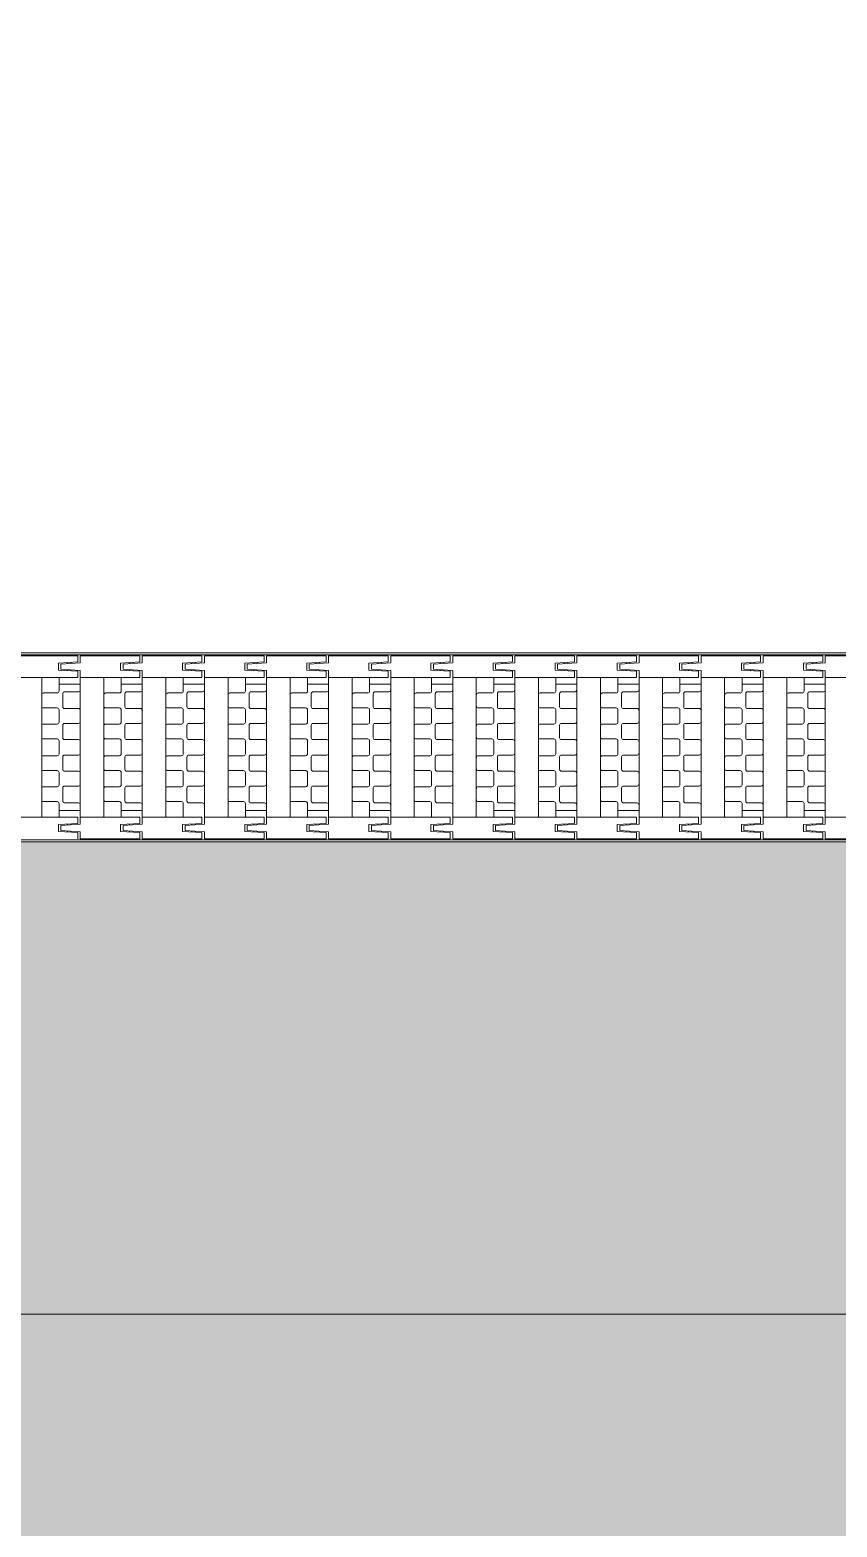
# Model space of a CAD drawing. Header units: millimetres. Extents: x 4739419 to 5837985, y 2291271 to 3446271.
# Drawn here: x 5004240 to 5005093, y 2403866 to 2405450 of the extents above; entities that cross this region are included whole.
import ezdxf

# ---------------------------------------------------------------- set-up
doc = ezdxf.new("R2010")
doc.units = ezdxf.units.MM
doc.layers.get('0').update_dxf_attribs({"color": 255})
doc.layers.add('XR-평면도$0$A-CNTL', color=9, linetype='Continuous', lineweight=15)
doc.layers.add('XR-평면도$0$A-ELEV-LIN3', color=9, linetype='Continuous', lineweight=18)
doc.layers.add('XR-평면도$0$A-ELEV-PATT', color=9, linetype='Continuous')

# ---------------------------------------------------------------- blocks, each defined once
blk = doc.blocks.new('XR-평면도$0$무소음트렌치')
at = {"layer": 'XR-평면도$0$A-ELEV-LIN3'}
for p, q in [((0, 200), (7800, 200)), ((2, 198), (7798, 198)), ((2778.3, 196.9), (2715.3, 196.9)), ((2758, 189), (2778.3, 190.3)), ((2778.3, 190.3), (2778.3, 196.9)), ((2780.9, 189.3), (2780.9, 196.9)), ((2780.9, 196.9), (2844, 196.9)), ((2823.6, 189), (2844, 190.3)), ((2844, 190.3), (2844, 196.9)), ((2846.6, 196.9), (2909.7, 196.9)), ((2846.6, 189.3), (2846.6, 196.9)), ((2889.3, 189), (2909.7, 190.3)), ((2909.7, 190.3), (2909.7, 196.9)), ((2912.3, 189.3), (2912.3, 196.9)), ((2912.3, 196.9), (2975.4, 196.9)), ((2955, 189), (2975.4, 190.3)), ((2975.4, 190.3), (2975.4, 196.9)), ((2978, 189.3), (2978, 196.9)), ((2978, 196.9), (3041, 196.9)), ((3020.7, 189), (3041, 190.3)), ((3041, 190.3), (3041, 196.9)), ((3043.7, 189.3), (3043.7, 196.9)), ((3043.7, 196.9), (3106.7, 196.9)), ((3086.4, 189), (3106.7, 190.3)), ((3106.7, 190.3), (3106.7, 196.9)), ((3109.4, 196.9), (3172.4, 196.9)), ((3109.4, 189.3), (3109.4, 196.9)), ((3152, 189), (3172.4, 190.3)), ((3172.4, 190.3), (3172.4, 196.9)), ((3175, 189.3), (3175, 196.9)), ((3175, 196.9), (3238.1, 196.9)), ((3217.7, 189), (3238.1, 190.3)), ((3238.1, 190.3), (3238.1, 196.9)), ((3240.7, 189.3), (3240.7, 196.9)), ((3240.7, 196.9), (3303.8, 196.9)), ((3283.4, 189), (3303.8, 190.3)), ((3303.8, 190.3), (3303.8, 196.9)), ((3306.4, 189.3), (3306.4, 196.9)), ((3306.4, 196.9), (3369.5, 196.9)), ((3349.1, 189), (3369.5, 190.3)), ((3369.5, 190.3), (3369.5, 196.9)), ((3372.1, 196.9), (3435.1, 196.9)), ((3372.1, 189.3), (3372.1, 196.9)), ((3414.8, 189), (3435.1, 190.3)), ((3435.1, 190.3), (3435.1, 196.9)), ((3437.8, 189.3), (3437.8, 196.9)), ((3437.8, 196.9), (3500.8, 196.9)), ((3480.5, 189), (3500.8, 190.3)), ((3500.8, 190.3), (3500.8, 196.9)), ((3503.4, 189.3), (3503.4, 196.9)), ((3503.4, 196.9), (3566.5, 196.9)), ((3546.1, 189), (3566.5, 190.3)), ((3566.5, 190.3), (3566.5, 196.9)), ((3569.1, 189.3), (3569.1, 196.9)), ((3569.1, 196.9), (3632.2, 196.9)), ((2758, 189), (2758, 181.8)), ((2758, 181.8), (2778.3, 180.5)), ((2760.6, 188), (2780.9, 189.3)), ((2760.6, 188), (2760.6, 182.8)), ((2760.6, 182.8), (2780.9, 181.4)), ((2767.5, 188.5), (2767.5, 189.6)), ((2767.5, 181.2), (2767.5, 182.3)), ((2771.4, 188.7), (2771.4, 189.9)), ((2771.4, 180.9), (2771.4, 182.1)), ((2778.3, 180.5), (2778.3, 173.9)), ((2780.9, 181.4), (2780.9, 173.9)), ((2823.6, 189), (2823.6, 181.8)), ((2823.6, 181.8), (2844, 180.5)), ((2826.3, 188), (2846.6, 189.3)), ((2826.3, 188), (2826.3, 182.8)), ((2826.3, 182.8), (2846.6, 181.4)), ((2833.2, 188.5), (2833.2, 189.6)), ((2833.2, 181.2), (2833.2, 182.3)), ((2837.1, 188.7), (2837.1, 189.9)), ((2837.1, 180.9), (2837.1, 182.1)), ((2844, 180.5), (2844, 173.9)), ((2846.6, 181.4), (2846.6, 173.9)), ((2889.3, 189), (2889.3, 181.8)), ((2889.3, 181.8), (2909.7, 180.5)), ((2892, 188), (2912.3, 189.3)), ((2892, 188), (2892, 182.8)), ((2892, 182.8), (2912.3, 181.4)), ((2898.8, 188.5), (2898.8, 189.6)), ((2898.8, 181.2), (2898.8, 182.3)), ((2902.8, 188.7), (2902.8, 189.9)), ((2902.8, 180.9), (2902.8, 182.1)), ((2909.7, 180.5), (2909.7, 173.9)), ((2912.3, 181.4), (2912.3, 173.9)), ((2955, 189), (2955, 181.8)), ((2955, 181.8), (2975.4, 180.5)), ((2957.6, 188), (2978, 189.3)), ((2957.6, 188), (2957.6, 182.8)), ((2957.6, 182.8), (2978, 181.4)), ((2964.5, 188.5), (2964.5, 189.6)), ((2964.5, 181.2), (2964.5, 182.3)), ((2968.5, 188.7), (2968.5, 189.9)), ((2968.5, 180.9), (2968.5, 182.1)), ((2975.4, 180.5), (2975.4, 173.9)), ((2978, 181.4), (2978, 173.9)), ((3020.7, 189), (3020.7, 181.8)), ((3020.7, 181.8), (3041, 180.5)), ((3023.3, 188), (3043.7, 189.3)), ((3023.3, 188), (3023.3, 182.8)), ((3023.3, 182.8), (3043.7, 181.4)), ((3030.2, 188.5), (3030.2, 189.6)), ((3030.2, 181.2), (3030.2, 182.3)), ((3034.1, 188.7), (3034.1, 189.9)), ((3034.1, 180.9), (3034.1, 182.1)), ((3041, 180.5), (3041, 173.9)), ((3043.7, 181.4), (3043.7, 173.9)), ((3086.4, 189), (3086.4, 181.8)), ((3086.4, 181.8), (3106.7, 180.5)), ((3089, 188), (3109.4, 189.3)), ((3089, 188), (3089, 182.8)), ((3089, 182.8), (3109.4, 181.4)), ((3095.9, 188.5), (3095.9, 189.6)), ((3095.9, 181.2), (3095.9, 182.3)), ((3099.8, 188.7), (3099.8, 189.9)), ((3099.8, 180.9), (3099.8, 182.1)), ((3106.7, 180.5), (3106.7, 173.9)), ((3109.4, 181.4), (3109.4, 173.9)), ((3152, 189), (3152, 181.8)), ((3152, 181.8), (3172.4, 180.5)), ((3154.7, 188), (3175, 189.3)), ((3154.7, 188), (3154.7, 182.8)), ((3154.7, 182.8), (3175, 181.4)), ((3161.6, 188.5), (3161.6, 189.6)), ((3161.6, 181.2), (3161.6, 182.3)), ((3165.5, 188.7), (3165.5, 189.9)), ((3165.5, 180.9), (3165.5, 182.1)), ((3172.4, 180.5), (3172.4, 173.9)), ((3175, 181.4), (3175, 173.9)), ((3217.7, 189), (3217.7, 181.8)), ((3217.7, 181.8), (3238.1, 180.5)), ((3220.4, 188), (3240.7, 189.3)), ((3220.4, 188), (3220.4, 182.8)), ((3220.4, 182.8), (3240.7, 181.4)), ((3227.2, 188.5), (3227.2, 189.6)), ((3227.2, 181.2), (3227.2, 182.3)), ((3231.2, 188.7), (3231.2, 189.9)), ((3231.2, 180.9), (3231.2, 182.1)), ((3238.1, 180.5), (3238.1, 173.9)), ((3240.7, 181.4), (3240.7, 173.9)), ((3283.4, 189), (3283.4, 181.8)), ((3283.4, 181.8), (3303.8, 180.5)), ((3286, 188), (3306.4, 189.3)), ((3286, 188), (3286, 182.8)), ((3286, 182.8), (3306.4, 181.4)), ((3292.9, 188.5), (3292.9, 189.6)), ((3292.9, 181.2), (3292.9, 182.3)), ((3296.9, 188.7), (3296.9, 189.9)), ((3296.9, 180.9), (3296.9, 182.1)), ((3303.8, 180.5), (3303.8, 173.9)), ((3306.4, 181.4), (3306.4, 173.9)), ((3349.1, 189), (3349.1, 181.8)), ((3349.1, 181.8), (3369.5, 180.5)), ((3351.7, 188), (3372.1, 189.3)), ((3351.7, 188), (3351.7, 182.8)), ((3351.7, 182.8), (3372.1, 181.4)), ((3358.6, 188.5), (3358.6, 189.6)), ((3358.6, 181.2), (3358.6, 182.3)), ((3362.5, 188.7), (3362.5, 189.9)), ((3362.5, 180.9), (3362.5, 182.1)), ((3369.5, 180.5), (3369.5, 173.9)), ((3372.1, 181.4), (3372.1, 173.9)), ((3414.8, 189), (3414.8, 181.8)), ((3414.8, 181.8), (3435.1, 180.5)), ((3417.4, 188), (3437.8, 189.3)), ((3417.4, 188), (3417.4, 182.8)), ((3417.4, 182.8), (3437.8, 181.4)), ((3424.3, 188.5), (3424.3, 189.6)), ((3424.3, 181.2), (3424.3, 182.3)), ((3428.2, 188.7), (3428.2, 189.9)), ((3428.2, 180.9), (3428.2, 182.1)), ((3435.1, 180.5), (3435.1, 173.9)), ((3437.8, 181.4), (3437.8, 173.9)), ((3480.5, 189), (3480.5, 181.8)), ((3480.5, 181.8), (3500.8, 180.5)), ((3483.1, 188), (3503.4, 189.3)), ((3483.1, 188), (3483.1, 182.8)), ((3483.1, 182.8), (3503.4, 181.4)), ((3490, 188.5), (3490, 189.6)), ((3490, 181.2), (3490, 182.3)), ((3493.9, 188.7), (3493.9, 189.9)), ((3493.9, 180.9), (3493.9, 182.1)), ((3500.8, 180.5), (3500.8, 173.9)), ((3503.4, 181.4), (3503.4, 173.9)), ((3546.1, 189), (3546.1, 181.8)), ((3546.1, 181.8), (3566.5, 180.5)), ((3548.8, 188), (3569.1, 189.3)), ((3548.8, 188), (3548.8, 182.8)), ((3548.8, 182.8), (3569.1, 181.4)), ((3555.6, 188.5), (3555.6, 189.6)), ((3555.6, 181.2), (3555.6, 182.3)), ((3559.6, 188.7), (3559.6, 189.9)), ((3559.6, 180.9), (3559.6, 182.1)), ((3566.5, 180.5), (3566.5, 173.9)), ((3569.1, 181.4), (3569.1, 173.9)), ((2715.3, 173.9), (2778.3, 173.9)), ((2740.2, 173.9), (2740.2, 26.1)), ((2758.6, 173.9), (2758.6, 159.4)), ((2758.6, 166.8), (2780.9, 166.8)), ((2764.5, 158.8), (2779, 158.8)), ((2780.9, 173.9), (2780.9, 26.1)), ((2780.9, 173.9), (2844, 173.9)), ((2805.9, 173.9), (2805.9, 26.1)), ((2824.3, 173.9), (2824.3, 159.4)), ((2824.3, 166.8), (2846.6, 166.8)), ((2830.2, 158.8), (2844.7, 158.8)), ((2846.6, 173.9), (2846.6, 26.1)), ((2846.6, 173.9), (2909.7, 173.9)), ((2871.6, 173.9), (2871.6, 26.1)), ((2890, 173.9), (2890, 159.4)), ((2890, 166.8), (2912.3, 166.8)), ((2895.9, 158.8), (2910.3, 158.8)), ((2912.3, 173.9), (2912.3, 26.1)), ((2912.3, 173.9), (2975.4, 173.9)), ((2937.3, 173.9), (2937.3, 26.1)), ((2955.7, 173.9), (2955.7, 159.4)), ((2955.7, 166.8), (2978, 166.8)), ((2961.6, 158.8), (2976, 158.8)), ((2978, 173.9), (2978, 26.1)), ((2978, 173.9), (3041, 173.9)), ((3003, 173.9), (3003, 26.1)), ((3021.3, 173.9), (3021.3, 159.4)), ((3021.3, 166.8), (3043.7, 166.8)), ((3027.3, 158.8), (3041.7, 158.8)), ((3043.7, 173.9), (3043.7, 26.1)), ((3043.7, 173.9), (3106.7, 173.9)), ((3068.6, 173.9), (3068.6, 26.1)), ((3087, 173.9), (3087, 159.4)), ((3087, 166.8), (3109.4, 166.8)), ((3092.9, 158.8), (3107.4, 158.8)), ((3109.4, 173.9), (3109.4, 26.1)), ((3109.4, 173.9), (3172.4, 173.9)), ((3134.3, 173.9), (3134.3, 26.1)), ((3152.7, 173.9), (3152.7, 159.4)), ((3152.7, 166.8), (3175, 166.8)), ((3158.6, 158.8), (3173.1, 158.8)), ((3175, 173.9), (3175, 26.1)), ((3175, 173.9), (3238.1, 173.9)), ((3200, 173.9), (3200, 26.1)), ((3218.4, 173.9), (3218.4, 159.4)), ((3218.4, 166.8), (3240.7, 166.8)), ((3224.3, 158.8), (3238.7, 158.8)), ((3240.7, 173.9), (3240.7, 26.1)), ((3240.7, 173.9), (3303.8, 173.9)), ((3265.7, 173.9), (3265.7, 26.1)), ((3284.1, 173.9), (3284.1, 159.4)), ((3284.1, 166.8), (3306.4, 166.8)), ((3290, 158.8), (3304.4, 158.8)), ((3306.4, 173.9), (3306.4, 26.1)), ((3306.4, 173.9), (3369.5, 173.9)), ((3331.4, 173.9), (3331.4, 26.1)), ((3349.8, 173.9), (3349.8, 159.4)), ((3349.8, 166.8), (3372.1, 166.8)), ((3355.7, 158.8), (3370.1, 158.8)), ((3372.1, 173.9), (3372.1, 26.1)), ((3372.1, 173.9), (3435.1, 173.9)), ((3397, 173.9), (3397, 26.1)), ((3415.4, 173.9), (3415.4, 159.4)), ((3415.4, 166.8), (3437.8, 166.8)), ((3421.3, 158.8), (3435.8, 158.8)), ((3437.8, 173.9), (3437.8, 26.1)), ((3437.8, 173.9), (3500.8, 173.9)), ((3462.7, 173.9), (3462.7, 26.1)), ((3481.1, 173.9), (3481.1, 159.4)), ((3481.1, 166.8), (3503.4, 166.8)), ((3487, 158.8), (3501.5, 158.8)), ((3503.4, 173.9), (3503.4, 26.1)), ((3503.4, 173.9), (3566.5, 173.9)), ((3528.4, 173.9), (3528.4, 26.1)), ((3546.8, 173.9), (3546.8, 159.4)), ((3546.8, 166.8), (3569.1, 166.8)), ((3552.7, 158.8), (3567.2, 158.8)), ((3569.1, 173.9), (3569.1, 26.1)), ((3569.1, 173.9), (3632.2, 173.9)), ((2742.2, 157.5), (2756.6, 157.5)), ((2762.6, 156.8), (2762.6, 143)), ((2807.9, 157.5), (2822.3, 157.5)), ((2828.2, 156.8), (2828.2, 143)), ((2873.6, 157.5), (2888, 157.5)), ((2893.9, 156.8), (2893.9, 143)), ((2939.2, 157.5), (2953.7, 157.5)), ((2959.6, 156.8), (2959.6, 143)), ((3004.9, 157.5), (3019.4, 157.5)), ((3025.3, 156.8), (3025.3, 143)), ((3070.6, 157.5), (3085.1, 157.5)), ((3091, 156.8), (3091, 143)), ((3136.3, 157.5), (3150.7, 157.5)), ((3156.6, 156.8), (3156.6, 143)), ((3202, 157.5), (3216.4, 157.5)), ((3222.3, 156.8), (3222.3, 143)), ((3267.6, 157.5), (3282.1, 157.5)), ((3288, 156.8), (3288, 143)), ((3333.3, 157.5), (3347.8, 157.5)), ((3353.7, 156.8), (3353.7, 143)), ((3399, 157.5), (3413.5, 157.5)), ((3419.4, 156.8), (3419.4, 143)), ((3464.7, 157.5), (3479.1, 157.5)), ((3485.1, 156.8), (3485.1, 143)), ((3530.4, 157.5), (3544.8, 157.5)), ((3550.7, 156.8), (3550.7, 143)), ((2742.2, 141.7), (2756.6, 141.7)), ((2758.6, 139.7), (2758.6, 126.6)), ((2764.5, 141), (2779, 141)), ((2807.9, 141.7), (2822.3, 141.7)), ((2824.3, 139.7), (2824.3, 126.6)), ((2830.2, 141), (2844.7, 141)), ((2873.6, 141.7), (2888, 141.7)), ((2890, 139.7), (2890, 126.6)), ((2895.9, 141), (2910.3, 141)), ((2939.2, 141.7), (2953.7, 141.7)), ((2955.7, 139.7), (2955.7, 126.6)), ((2961.6, 141), (2976, 141)), ((3004.9, 141.7), (3019.4, 141.7)), ((3021.3, 139.7), (3021.3, 126.6)), ((3027.3, 141), (3041.7, 141)), ((3070.6, 141.7), (3085.1, 141.7)), ((3087, 139.7), (3087, 126.6)), ((3092.9, 141), (3107.4, 141)), ((3136.3, 141.7), (3150.7, 141.7)), ((3152.7, 139.7), (3152.7, 126.6)), ((3158.6, 141), (3173.1, 141)), ((3202, 141.7), (3216.4, 141.7)), ((3218.4, 139.7), (3218.4, 126.6)), ((3224.3, 141), (3238.7, 141)), ((3267.6, 141.7), (3282.1, 141.7)), ((3284.1, 139.7), (3284.1, 126.6)), ((3290, 141), (3304.4, 141)), ((3333.3, 141.7), (3347.8, 141.7)), ((3349.8, 139.7), (3349.8, 126.6)), ((3355.7, 141), (3370.1, 141)), ((3399, 141.7), (3413.5, 141.7)), ((3415.4, 139.7), (3415.4, 126.6)), ((3421.3, 141), (3435.8, 141)), ((3464.7, 141.7), (3479.1, 141.7)), ((3481.1, 139.7), (3481.1, 126.6)), ((3487, 141), (3501.5, 141)), ((3530.4, 141.7), (3544.8, 141.7)), ((3546.8, 139.7), (3546.8, 126.6)), ((3552.7, 141), (3567.2, 141)), ((2742.2, 124.6), (2756.6, 124.6)), ((2762.6, 123.3), (2762.6, 110.2)), ((2764.5, 125.3), (2779, 125.3)), ((2807.9, 124.6), (2822.3, 124.6)), ((2828.2, 123.3), (2828.2, 110.2)), ((2830.2, 125.3), (2844.7, 125.3)), ((2873.6, 124.6), (2888, 124.6)), ((2893.9, 123.3), (2893.9, 110.2)), ((2895.9, 125.3), (2910.3, 125.3)), ((2939.2, 124.6), (2953.7, 124.6)), ((2959.6, 123.3), (2959.6, 110.2)), ((2961.6, 125.3), (2976, 125.3)), ((3004.9, 124.6), (3019.4, 124.6)), ((3025.3, 123.3), (3025.3, 110.2)), ((3027.3, 125.3), (3041.7, 125.3)), ((3070.6, 124.6), (3085.1, 124.6)), ((3091, 123.3), (3091, 110.2)), ((3092.9, 125.3), (3107.4, 125.3)), ((3136.3, 124.6), (3150.7, 124.6)), ((3156.6, 123.3), (3156.6, 110.2)), ((3158.6, 125.3), (3173.1, 125.3)), ((3202, 124.6), (3216.4, 124.6)), ((3222.3, 123.3), (3222.3, 110.2)), ((3224.3, 125.3), (3238.7, 125.3)), ((3267.6, 124.6), (3282.1, 124.6)), ((3288, 123.3), (3288, 110.2)), ((3290, 125.3), (3304.4, 125.3)), ((3333.3, 124.6), (3347.8, 124.6)), ((3353.7, 123.3), (3353.7, 110.2)), ((3355.7, 125.3), (3370.1, 125.3)), ((3399, 124.6), (3413.5, 124.6)), ((3419.4, 123.3), (3419.4, 110.2)), ((3421.3, 125.3), (3435.8, 125.3)), ((3464.7, 124.6), (3479.1, 124.6)), ((3485.1, 123.3), (3485.1, 110.2)), ((3487, 125.3), (3501.5, 125.3)), ((3530.4, 124.6), (3544.8, 124.6)), ((3550.7, 123.3), (3550.7, 110.2)), ((3552.7, 125.3), (3567.2, 125.3)), ((2742.2, 108.9), (2756.6, 108.9)), ((2758.6, 100), (2758.6, 106.9)), ((2758.6, 100), (2758.6, 93.1)), ((2764.5, 108.2), (2779, 108.2)), ((2807.9, 108.9), (2822.3, 108.9)), ((2824.3, 100), (2824.3, 106.9)), ((2824.3, 100), (2824.3, 93.1)), ((2830.2, 108.2), (2844.7, 108.2)), ((2873.6, 108.9), (2888, 108.9)), ((2890, 100), (2890, 106.9)), ((2890, 100), (2890, 93.1)), ((2895.9, 108.2), (2910.3, 108.2)), ((2939.2, 108.9), (2953.7, 108.9)), ((2955.7, 100), (2955.7, 106.9)), ((2955.7, 100), (2955.7, 93.1)), ((2961.6, 108.2), (2976, 108.2)), ((3004.9, 108.9), (3019.4, 108.9)), ((3021.3, 100), (3021.3, 106.9)), ((3021.3, 100), (3021.3, 93.1)), ((3027.3, 108.2), (3041.7, 108.2)), ((3070.6, 108.9), (3085.1, 108.9)), ((3087, 100), (3087, 106.9)), ((3087, 100), (3087, 93.1)), ((3092.9, 108.2), (3107.4, 108.2)), ((3136.3, 108.9), (3150.7, 108.9)), ((3152.7, 100), (3152.7, 106.9)), ((3152.7, 100), (3152.7, 93.1)), ((3158.6, 108.2), (3173.1, 108.2)), ((3202, 108.9), (3216.4, 108.9)), ((3218.4, 100), (3218.4, 106.9)), ((3218.4, 100), (3218.4, 93.1)), ((3224.3, 108.2), (3238.7, 108.2)), ((3267.6, 108.9), (3282.1, 108.9)), ((3284.1, 100), (3284.1, 106.9)), ((3284.1, 100), (3284.1, 93.1)), ((3290, 108.2), (3304.4, 108.2)), ((3333.3, 108.9), (3347.8, 108.9)), ((3349.8, 100), (3349.8, 106.9)), ((3349.8, 100), (3349.8, 93.1)), ((3355.7, 108.2), (3370.1, 108.2)), ((3399, 108.9), (3413.5, 108.9)), ((3415.4, 100), (3415.4, 106.9)), ((3415.4, 100), (3415.4, 93.1)), ((3421.3, 108.2), (3435.8, 108.2)), ((3464.7, 108.9), (3479.1, 108.9)), ((3481.1, 100), (3481.1, 106.9)), ((3481.1, 100), (3481.1, 93.1)), ((3487, 108.2), (3501.5, 108.2)), ((3530.4, 108.9), (3544.8, 108.9)), ((3546.8, 100), (3546.8, 106.9)), ((3546.8, 100), (3546.8, 93.1)), ((3552.7, 108.2), (3567.2, 108.2)), ((2742.2, 91.1), (2756.6, 91.1)), ((2762.6, 76.7), (2762.6, 89.8)), ((2764.5, 91.8), (2779, 91.8)), ((2807.9, 91.1), (2822.3, 91.1)), ((2828.2, 76.7), (2828.2, 89.8)), ((2830.2, 91.8), (2844.7, 91.8)), ((2873.6, 91.1), (2888, 91.1)), ((2893.9, 76.7), (2893.9, 89.8)), ((2895.9, 91.8), (2910.3, 91.8)), ((2939.2, 91.1), (2953.7, 91.1)), ((2959.6, 76.7), (2959.6, 89.8)), ((2961.6, 91.8), (2976, 91.8)), ((3004.9, 91.1), (3019.4, 91.1)), ((3025.3, 76.7), (3025.3, 89.8)), ((3027.3, 91.8), (3041.7, 91.8)), ((3070.6, 91.1), (3085.1, 91.1)), ((3091, 76.7), (3091, 89.8)), ((3092.9, 91.8), (3107.4, 91.8)), ((3136.3, 91.1), (3150.7, 91.1)), ((3156.6, 76.7), (3156.6, 89.8)), ((3158.6, 91.8), (3173.1, 91.8)), ((3202, 91.1), (3216.4, 91.1)), ((3222.3, 76.7), (3222.3, 89.8)), ((3224.3, 91.8), (3238.7, 91.8)), ((3267.6, 91.1), (3282.1, 91.1)), ((3288, 76.7), (3288, 89.8)), ((3290, 91.8), (3304.4, 91.8)), ((3333.3, 91.1), (3347.8, 91.1)), ((3353.7, 76.7), (3353.7, 89.8)), ((3355.7, 91.8), (3370.1, 91.8)), ((3399, 91.1), (3413.5, 91.1)), ((3419.4, 76.7), (3419.4, 89.8)), ((3421.3, 91.8), (3435.8, 91.8)), ((3464.7, 91.1), (3479.1, 91.1)), ((3485.1, 76.7), (3485.1, 89.8)), ((3487, 91.8), (3501.5, 91.8)), ((3530.4, 91.1), (3544.8, 91.1)), ((3550.7, 76.7), (3550.7, 89.8)), ((3552.7, 91.8), (3567.2, 91.8)), ((2742.2, 75.4), (2756.6, 75.4)), ((2758.6, 60.3), (2758.6, 73.4)), ((2764.5, 74.7), (2779, 74.7)), ((2807.9, 75.4), (2822.3, 75.4)), ((2824.3, 60.3), (2824.3, 73.4)), ((2830.2, 74.7), (2844.7, 74.7)), ((2873.6, 75.4), (2888, 75.4)), ((2890, 60.3), (2890, 73.4)), ((2895.9, 74.7), (2910.3, 74.7)), ((2939.2, 75.4), (2953.7, 75.4)), ((2955.7, 60.3), (2955.7, 73.4)), ((2961.6, 74.7), (2976, 74.7)), ((3004.9, 75.4), (3019.4, 75.4)), ((3021.3, 60.3), (3021.3, 73.4)), ((3027.3, 74.7), (3041.7, 74.7)), ((3070.6, 75.4), (3085.1, 75.4)), ((3087, 60.3), (3087, 73.4)), ((3092.9, 74.7), (3107.4, 74.7)), ((3136.3, 75.4), (3150.7, 75.4)), ((3152.7, 60.3), (3152.7, 73.4)), ((3158.6, 74.7), (3173.1, 74.7)), ((3202, 75.4), (3216.4, 75.4)), ((3218.4, 60.3), (3218.4, 73.4)), ((3224.3, 74.7), (3238.7, 74.7)), ((3267.6, 75.4), (3282.1, 75.4)), ((3284.1, 60.3), (3284.1, 73.4)), ((3290, 74.7), (3304.4, 74.7)), ((3333.3, 75.4), (3347.8, 75.4)), ((3349.8, 60.3), (3349.8, 73.4)), ((3355.7, 74.7), (3370.1, 74.7)), ((3399, 75.4), (3413.5, 75.4)), ((3415.4, 60.3), (3415.4, 73.4)), ((3421.3, 74.7), (3435.8, 74.7)), ((3464.7, 75.4), (3479.1, 75.4)), ((3481.1, 60.3), (3481.1, 73.4)), ((3487, 74.7), (3501.5, 74.7)), ((3530.4, 75.4), (3544.8, 75.4)), ((3546.8, 60.3), (3546.8, 73.4)), ((3552.7, 74.7), (3567.2, 74.7)), ((2742.2, 58.3), (2756.6, 58.3)), ((2762.6, 43.2), (2762.6, 57)), ((2764.5, 58.9), (2779, 58.9)), ((2807.9, 58.3), (2822.3, 58.3)), ((2828.2, 43.2), (2828.2, 57)), ((2830.2, 58.9), (2844.7, 58.9)), ((2873.6, 58.3), (2888, 58.3)), ((2893.9, 43.2), (2893.9, 57)), ((2895.9, 58.9), (2910.3, 58.9)), ((2939.2, 58.3), (2953.7, 58.3)), ((2959.6, 43.2), (2959.6, 57)), ((2961.6, 58.9), (2976, 58.9)), ((3004.9, 58.3), (3019.4, 58.3)), ((3025.3, 43.2), (3025.3, 57)), ((3027.3, 58.9), (3041.7, 58.9)), ((3070.6, 58.3), (3085.1, 58.3)), ((3091, 43.2), (3091, 57)), ((3092.9, 58.9), (3107.4, 58.9)), ((3136.3, 58.3), (3150.7, 58.3)), ((3156.6, 43.2), (3156.6, 57)), ((3158.6, 58.9), (3173.1, 58.9)), ((3202, 58.3), (3216.4, 58.3)), ((3222.3, 43.2), (3222.3, 57)), ((3224.3, 58.9), (3238.7, 58.9)), ((3267.6, 58.3), (3282.1, 58.3)), ((3288, 43.2), (3288, 57)), ((3290, 58.9), (3304.4, 58.9)), ((3333.3, 58.3), (3347.8, 58.3)), ((3353.7, 43.2), (3353.7, 57)), ((3355.7, 58.9), (3370.1, 58.9)), ((3399, 58.3), (3413.5, 58.3)), ((3419.4, 43.2), (3419.4, 57)), ((3421.3, 58.9), (3435.8, 58.9)), ((3464.7, 58.3), (3479.1, 58.3)), ((3485.1, 43.2), (3485.1, 57)), ((3487, 58.9), (3501.5, 58.9)), ((3530.4, 58.3), (3544.8, 58.3)), ((3550.7, 43.2), (3550.7, 57)), ((3552.7, 58.9), (3567.2, 58.9)), ((2742.2, 42.5), (2756.6, 42.5)), ((2758.6, 26.1), (2758.6, 40.6)), ((2758.6, 33.2), (2780.9, 33.2)), ((2764.5, 41.2), (2779, 41.2)), ((2807.9, 42.5), (2822.3, 42.5)), ((2824.3, 26.1), (2824.3, 40.6)), ((2824.3, 33.2), (2846.6, 33.2)), ((2830.2, 41.2), (2844.7, 41.2)), ((2873.6, 42.5), (2888, 42.5)), ((2890, 26.1), (2890, 40.6)), ((2895.9, 41.2), (2910.3, 41.2)), ((2939.2, 42.5), (2953.7, 42.5)), ((2955.7, 26.1), (2955.7, 40.6)), ((2955.7, 33.2), (2978, 33.2)), ((2961.6, 41.2), (2976, 41.2)), ((3004.9, 42.5), (3019.4, 42.5)), ((3021.3, 26.1), (3021.3, 40.6)), ((3021.3, 33.2), (3043.7, 33.2)), ((3027.3, 41.2), (3041.7, 41.2)), ((3070.6, 42.5), (3085.1, 42.5)), ((3087, 26.1), (3087, 40.6)), ((3087, 33.2), (3109.4, 33.2)), ((3092.9, 41.2), (3107.4, 41.2)), ((3136.3, 42.5), (3150.7, 42.5)), ((3152.7, 26.1), (3152.7, 40.6)), ((3158.6, 41.2), (3173.1, 41.2)), ((3202, 42.5), (3216.4, 42.5)), ((3218.4, 26.1), (3218.4, 40.6)), ((3218.4, 33.2), (3240.7, 33.2)), ((3224.3, 41.2), (3238.7, 41.2)), ((3267.6, 42.5), (3282.1, 42.5)), ((3284.1, 26.1), (3284.1, 40.6)), ((3284.1, 33.2), (3306.4, 33.2)), ((3290, 41.2), (3304.4, 41.2)), ((3333.3, 42.5), (3347.8, 42.5)), ((3349.8, 26.1), (3349.8, 40.6)), ((3349.8, 33.2), (3372.1, 33.2)), ((3355.7, 41.2), (3370.1, 41.2)), ((3399, 42.5), (3413.5, 42.5)), ((3415.4, 26.1), (3415.4, 40.6)), ((3421.3, 41.2), (3435.8, 41.2)), ((3464.7, 42.5), (3479.1, 42.5)), ((3481.1, 26.1), (3481.1, 40.6)), ((3481.1, 33.2), (3503.4, 33.2)), ((3487, 41.2), (3501.5, 41.2)), ((3530.4, 42.5), (3544.8, 42.5)), ((3546.8, 26.1), (3546.8, 40.6)), ((3546.8, 33.2), (3569.1, 33.2)), ((3552.7, 41.2), (3567.2, 41.2)), ((2715.3, 26.1), (2778.3, 26.1)), ((2758, 18.2), (2778.3, 19.5)), ((2758, 11), (2758, 18.2)), ((2760.6, 17.2), (2780.9, 18.6)), ((2760.6, 17.2), (2760.6, 12)), ((2767.5, 18.8), (2767.5, 17.7)), ((2771.4, 19.1), (2771.4, 17.9)), ((2778.3, 19.5), (2778.3, 26.1)), ((2780.9, 18.6), (2780.9, 26.1)), ((2780.9, 26.1), (2844, 26.1)), ((2823.6, 18.2), (2844, 19.5)), ((2823.6, 11), (2823.6, 18.2)), ((2826.3, 17.2), (2846.6, 18.6)), ((2826.3, 17.2), (2826.3, 12)), ((2833.2, 18.8), (2833.2, 17.7)), ((2837.1, 19.1), (2837.1, 17.9)), ((2844, 19.5), (2844, 26.1)), ((2846.6, 26.1), (2909.7, 26.1)), ((2846.6, 18.6), (2846.6, 26.1)), ((2889.3, 18.2), (2909.7, 19.5)), ((2889.3, 11), (2889.3, 18.2)), ((2892, 17.2), (2912.3, 18.6)), ((2892, 17.2), (2892, 12)), ((2898.9, 18.8), (2898.9, 17.7)), ((2902.8, 19.1), (2902.8, 17.9)), ((2909.7, 19.5), (2909.7, 26.1)), ((2912.3, 18.6), (2912.3, 26.1)), ((2912.3, 26.1), (2975.4, 26.1)), ((2955, 18.2), (2975.4, 19.5)), ((2955, 11), (2955, 18.2)), ((2957.6, 17.2), (2978, 18.6)), ((2957.6, 12), (2957.6, 17.2)), ((2964.5, 18.8), (2964.5, 17.7)), ((2968.5, 19.1), (2968.5, 17.9)), ((2975.4, 19.5), (2975.4, 26.1)), ((2978, 26.1), (3041, 26.1)), ((2978, 18.6), (2978, 26.1)), ((3020.7, 18.2), (3041, 19.5)), ((3020.7, 11), (3020.7, 18.2)), ((3023.3, 17.2), (3043.7, 18.6)), ((3023.3, 17.2), (3023.3, 12)), ((3030.2, 18.8), (3030.2, 17.7)), ((3034.2, 19.1), (3034.2, 17.9)), ((3041, 19.5), (3041, 26.1)), ((3043.7, 18.6), (3043.7, 26.1)), ((3043.7, 26.1), (3106.7, 26.1)), ((3086.4, 18.2), (3106.7, 19.5)), ((3086.4, 11), (3086.4, 18.2)), ((3089, 17.2), (3109.4, 18.6)), ((3089, 17.2), (3089, 12)), ((3095.9, 18.8), (3095.9, 17.7)), ((3099.8, 19.1), (3099.8, 17.9)), ((3106.7, 19.5), (3106.7, 26.1)), ((3109.4, 26.1), (3172.4, 26.1)), ((3109.4, 18.6), (3109.4, 26.1)), ((3152, 18.2), (3172.4, 19.5)), ((3152, 11), (3152, 18.2)), ((3154.7, 17.2), (3175, 18.6)), ((3154.7, 17.2), (3154.7, 12)), ((3161.6, 18.8), (3161.6, 17.7)), ((3165.5, 19.1), (3165.5, 17.9)), ((3172.4, 19.5), (3172.4, 26.1)), ((3175, 18.6), (3175, 26.1)), ((3175, 26.1), (3238.1, 26.1)), ((3217.7, 18.2), (3238.1, 19.5)), ((3217.7, 11), (3217.7, 18.2)), ((3220.4, 17.2), (3240.7, 18.6)), ((3220.4, 12), (3220.4, 17.2)), ((3227.2, 18.8), (3227.2, 17.7)), ((3231.2, 19.1), (3231.2, 17.9)), ((3238.1, 19.5), (3238.1, 26.1)), ((3240.7, 26.1), (3303.8, 26.1)), ((3240.7, 18.6), (3240.7, 26.1)), ((3283.4, 18.2), (3303.8, 19.5)), ((3283.4, 11), (3283.4, 18.2)), ((3286, 17.2), (3306.4, 18.6)), ((3286, 17.2), (3286, 12)), ((3293, 18.8), (3293, 17.7)), ((3296.9, 19.1), (3296.9, 17.9)), ((3303.8, 19.5), (3303.8, 26.1)), ((3306.4, 18.6), (3306.4, 26.1)), ((3306.4, 26.1), (3369.5, 26.1)), ((3349.1, 18.2), (3369.5, 19.5)), ((3349.1, 11), (3349.1, 18.2)), ((3351.7, 17.2), (3372.1, 18.6)), ((3351.7, 17.2), (3351.7, 12)), ((3358.6, 18.8), (3358.6, 17.7)), ((3362.6, 19.1), (3362.6, 17.9)), ((3369.5, 19.5), (3369.5, 26.1)), ((3372.1, 26.1), (3435.1, 26.1)), ((3372.1, 18.6), (3372.1, 26.1)), ((3414.8, 18.2), (3435.1, 19.5)), ((3414.8, 11), (3414.8, 18.2)), ((3417.4, 17.2), (3437.8, 18.6)), ((3417.4, 17.2), (3417.4, 12)), ((3424.3, 18.8), (3424.3, 17.7)), ((3428.3, 19.1), (3428.3, 17.9)), ((3435.1, 19.5), (3435.1, 26.1)), ((3437.8, 18.6), (3437.8, 26.1)), ((3437.8, 26.1), (3500.8, 26.1)), ((3480.5, 18.2), (3500.8, 19.5)), ((3480.5, 11), (3480.5, 18.2)), ((3483.1, 17.2), (3503.4, 18.6)), ((3483.1, 12), (3483.1, 17.2)), ((3490, 18.8), (3490, 17.7)), ((3493.9, 19.1), (3493.9, 17.9)), ((3500.8, 19.5), (3500.8, 26.1)), ((3503.4, 26.1), (3566.5, 26.1)), ((3503.4, 18.6), (3503.4, 26.1)), ((3546.1, 18.2), (3566.5, 19.5)), ((3546.1, 11), (3546.1, 18.2)), ((3548.8, 17.2), (3569.1, 18.6)), ((3548.8, 17.2), (3548.8, 12)), ((3555.7, 18.8), (3555.7, 17.7)), ((3559.6, 19.1), (3559.6, 17.9)), ((3566.5, 19.5), (3566.5, 26.1)), ((3569.1, 18.6), (3569.1, 26.1)), ((3569.1, 26.1), (3632.2, 26.1)), ((2, 2), (7798, 2)), ((2758, 11), (2778.3, 9.7)), ((2760.6, 12), (2780.9, 10.7)), ((2767.5, 11.5), (2767.5, 10.4)), ((2771.4, 11.3), (2771.4, 10.1)), ((2778.3, 9.7), (2778.3, 3.1)), ((2780.9, 10.7), (2780.9, 3.1)), ((2780.9, 3.1), (2844, 3.1)), ((2823.6, 11), (2844, 9.7)), ((2826.3, 12), (2846.6, 10.7)), ((2833.2, 11.5), (2833.2, 10.4)), ((2837.1, 11.3), (2837.1, 10.1)), ((2844, 9.7), (2844, 3.1)), ((2846.6, 10.7), (2846.6, 3.1)), ((2846.6, 3.1), (2909.7, 3.1)), ((2889.3, 11), (2909.7, 9.7)), ((2892, 12), (2912.3, 10.7)), ((2898.9, 11.5), (2898.9, 10.4)), ((2902.8, 11.3), (2902.8, 10.1)), ((2909.7, 9.7), (2909.7, 3.1)), ((2912.3, 10.7), (2912.3, 3.1)), ((2912.3, 3.1), (2975.4, 3.1)), ((2955, 11), (2975.4, 9.7)), ((2957.6, 12), (2978, 10.7)), ((2964.5, 11.5), (2964.5, 10.4)), ((2968.5, 11.3), (2968.5, 10.1)), ((2975.4, 9.7), (2975.4, 3.1)), ((2978, 10.7), (2978, 3.1)), ((2978, 3.1), (3041, 3.1)), ((3020.7, 11), (3041, 9.7)), ((3023.3, 12), (3043.7, 10.7)), ((3030.2, 11.5), (3030.2, 10.4)), ((3034.2, 11.3), (3034.2, 10.1)), ((3041, 9.7), (3041, 3.1)), ((3043.7, 10.7), (3043.7, 3.1)), ((3043.7, 3.1), (3106.7, 3.1)), ((3086.4, 11), (3106.7, 9.7)), ((3089, 12), (3109.4, 10.7)), ((3095.9, 11.5), (3095.9, 10.4)), ((3099.8, 11.3), (3099.8, 10.1)), ((3106.7, 9.7), (3106.7, 3.1)), ((3109.4, 10.7), (3109.4, 3.1)), ((3109.4, 3.1), (3172.4, 3.1)), ((3152, 11), (3172.4, 9.7)), ((3154.7, 12), (3175, 10.7)), ((3161.6, 11.5), (3161.6, 10.4)), ((3165.5, 11.3), (3165.5, 10.1)), ((3172.4, 9.7), (3172.4, 3.1)), ((3175, 10.7), (3175, 3.1)), ((3175, 3.1), (3238.1, 3.1)), ((3217.7, 11), (3238.1, 9.7)), ((3220.4, 12), (3240.7, 10.7)), ((3227.2, 11.5), (3227.2, 10.4)), ((3231.2, 11.3), (3231.2, 10.1)), ((3238.1, 9.7), (3238.1, 3.1)), ((3240.7, 10.7), (3240.7, 3.1)), ((3240.7, 3.1), (3303.8, 3.1)), ((3283.4, 11), (3303.8, 9.7)), ((3286, 12), (3306.4, 10.7)), ((3293, 11.5), (3293, 10.4)), ((3296.9, 11.3), (3296.9, 10.1)), ((3303.8, 9.7), (3303.8, 3.1)), ((3306.4, 10.7), (3306.4, 3.1)), ((3306.4, 3.1), (3369.5, 3.1)), ((3349.1, 11), (3369.5, 9.7)), ((3351.7, 12), (3372.1, 10.7)), ((3358.6, 11.5), (3358.6, 10.4)), ((3362.6, 11.3), (3362.6, 10.1)), ((3369.5, 9.7), (3369.5, 3.1)), ((3372.1, 10.7), (3372.1, 3.1)), ((3372.1, 3.1), (3435.1, 3.1)), ((3414.8, 11), (3435.1, 9.7)), ((3417.4, 12), (3437.8, 10.7)), ((3424.3, 11.5), (3424.3, 10.4)), ((3428.3, 11.3), (3428.3, 10.1)), ((3435.1, 9.7), (3435.1, 3.1)), ((3437.8, 10.7), (3437.8, 3.1)), ((3437.8, 3.1), (3500.8, 3.1)), ((3480.5, 11), (3500.8, 9.7)), ((3483.1, 12), (3503.4, 10.7)), ((3490, 11.5), (3490, 10.4)), ((3493.9, 11.3), (3493.9, 10.1)), ((3500.8, 9.7), (3500.8, 3.1)), ((3503.4, 10.7), (3503.4, 3.1)), ((3503.4, 3.1), (3566.5, 3.1)), ((3546.1, 11), (3566.5, 9.7)), ((3548.8, 12), (3569.1, 10.7)), ((3555.7, 11.5), (3555.7, 10.4)), ((3559.6, 11.3), (3559.6, 10.1)), ((3566.5, 9.7), (3566.5, 3.1)), ((3569.1, 10.7), (3569.1, 3.1)), ((3569.1, 3.1), (3632.2, 3.1)), ((0, 0), (7800, 0))]:
    blk.add_line(p, q, dxfattribs=at)
for centre, start, end in [((2756.6, 159.4), 270, 0), ((2764.5, 156.8), 90, 180), ((2779, 160.8), 270, 0), ((2822.3, 159.4), 270, 0), ((2830.2, 156.8), 90, 180), ((2844.7, 160.8), 270, 0), ((2888, 159.4), 270, 0), ((2895.9, 156.8), 90, 180), ((2910.3, 160.8), 270, 0), ((2953.7, 159.4), 270, 0), ((2961.6, 156.8), 90, 180), ((2976, 160.8), 270, 0), ((3019.4, 159.4), 270, 0), ((3027.3, 156.8), 90, 180), ((3041.7, 160.8), 270, 0), ((3085.1, 159.4), 270, 0), ((3092.9, 156.8), 90, 180), ((3107.4, 160.8), 270, 0), ((3150.7, 159.4), 270, 0), ((3158.6, 156.8), 90, 180), ((3173.1, 160.8), 270, 0), ((3216.4, 159.4), 270, 0), ((3224.3, 156.8), 90, 180), ((3238.7, 160.8), 270, 0), ((3282.1, 159.4), 270, 0), ((3290, 156.8), 90, 180), ((3304.4, 160.8), 270, 0), ((3347.8, 159.4), 270, 0), ((3355.7, 156.8), 90, 180), ((3370.1, 160.8), 270, 0), ((3413.5, 159.4), 270, 0), ((3421.3, 156.8), 90, 180), ((3435.8, 160.8), 270, 0), ((3479.1, 159.4), 270, 0), ((3487, 156.8), 90, 180), ((3501.5, 160.8), 270, 0), ((3544.8, 159.4), 270, 0), ((3552.7, 156.8), 90, 180), ((3567.2, 160.8), 270, 0), ((2742.2, 155.5), 90, 180), ((2742.2, 143.7), 180, 270), ((2764.5, 143), 180, 270), ((2807.9, 155.5), 90, 180), ((2807.9, 143.7), 180, 270), ((2830.2, 143), 180, 270), ((2873.6, 155.5), 90, 180), ((2873.6, 143.7), 180, 270), ((2895.9, 143), 180, 270), ((2939.2, 155.5), 90, 180), ((2939.2, 143.7), 180, 270), ((2961.6, 143), 180, 270), ((3004.9, 155.5), 90, 180), ((3004.9, 143.7), 180, 270), ((3027.3, 143), 180, 270), ((3070.6, 155.5), 90, 180), ((3070.6, 143.7), 180, 270), ((3092.9, 143), 180, 270), ((3136.3, 155.5), 90, 180), ((3136.3, 143.7), 180, 270), ((3158.6, 143), 180, 270), ((3202, 155.5), 90, 180), ((3202, 143.7), 180, 270), ((3224.3, 143), 180, 270), ((3267.6, 155.5), 90, 180), ((3267.6, 143.7), 180, 270), ((3290, 143), 180, 270), ((3333.3, 155.5), 90, 180), ((3333.3, 143.7), 180, 270), ((3355.7, 143), 180, 270), ((3399, 155.5), 90, 180), ((3399, 143.7), 180, 270), ((3421.3, 143), 180, 270), ((3464.7, 155.5), 90, 180), ((3464.7, 143.7), 180, 270), ((3487, 143), 180, 270), ((3530.4, 155.5), 90, 180), ((3530.4, 143.7), 180, 270), ((3552.7, 143), 180, 270), ((2756.6, 139.7), 0, 90), ((2779, 139.1), 0, 90), ((2779, 127.3), 270, 0), ((2822.3, 139.7), 0, 90), ((2844.7, 139.1), 0, 90), ((2844.7, 127.3), 270, 0), ((2888, 139.7), 0, 90), ((2910.3, 139.1), 0, 90), ((2910.3, 127.3), 270, 0), ((2953.7, 139.7), 0, 90), ((2976, 139.1), 0, 90), ((2976, 127.3), 270, 0), ((3019.4, 139.7), 0, 90), ((3041.7, 139.1), 0, 90), ((3041.7, 127.3), 270, 0), ((3085.1, 139.7), 0, 90), ((3107.4, 139.1), 0, 90), ((3107.4, 127.3), 270, 0), ((3150.7, 139.7), 0, 90), ((3173.1, 139.1), 0, 90), ((3173.1, 127.3), 270, 0), ((3216.4, 139.7), 0, 90), ((3238.7, 139.1), 0, 90), ((3238.7, 127.3), 270, 0), ((3282.1, 139.7), 0, 90), ((3304.4, 139.1), 0, 90), ((3304.4, 127.3), 270, 0), ((3347.8, 139.7), 0, 90), ((3370.1, 139.1), 0, 90), ((3370.1, 127.3), 270, 0), ((3413.5, 139.7), 0, 90), ((3435.8, 139.1), 0, 90), ((3435.8, 127.3), 270, 0), ((3479.1, 139.7), 0, 90), ((3501.5, 139.1), 0, 90), ((3501.5, 127.3), 270, 0), ((3544.8, 139.7), 0, 90), ((3567.2, 139.1), 0, 90), ((3567.2, 127.3), 270, 0), ((2742.2, 122.7), 90, 180), ((2756.6, 126.6), 270, 0), ((2764.5, 123.3), 90, 180), ((2807.9, 122.7), 90, 180), ((2822.3, 126.6), 270, 0), ((2830.2, 123.3), 90, 180), ((2873.6, 122.7), 90, 180), ((2888, 126.6), 270, 0), ((2895.9, 123.3), 90, 180), ((2939.2, 122.7), 90, 180), ((2953.7, 126.6), 270, 0), ((2961.6, 123.3), 90, 180), ((3004.9, 122.7), 90, 180), ((3019.4, 126.6), 270, 0), ((3027.3, 123.3), 90, 180), ((3070.6, 122.7), 90, 180), ((3085.1, 126.6), 270, 0), ((3092.9, 123.3), 90, 180), ((3136.3, 122.7), 90, 180), ((3150.7, 126.6), 270, 0), ((3158.6, 123.3), 90, 180), ((3202, 122.7), 90, 180), ((3216.4, 126.6), 270, 0), ((3224.3, 123.3), 90, 180), ((3267.6, 122.7), 90, 180), ((3282.1, 126.6), 270, 0), ((3290, 123.3), 90, 180), ((3333.3, 122.7), 90, 180), ((3347.8, 126.6), 270, 0), ((3355.7, 123.3), 90, 180), ((3399, 122.7), 90, 180), ((3413.5, 126.6), 270, 0), ((3421.3, 123.3), 90, 180), ((3464.7, 122.7), 90, 180), ((3479.1, 126.6), 270, 0), ((3487, 123.3), 90, 180), ((3530.4, 122.7), 90, 180), ((3544.8, 126.6), 270, 0), ((3552.7, 123.3), 90, 180), ((2742.2, 110.8), 180, 270), ((2756.6, 106.9), 0, 90), ((2764.5, 110.2), 180, 270), ((2779, 106.2), 0, 90), ((2807.9, 110.8), 180, 270), ((2822.3, 106.9), 0, 90), ((2830.2, 110.2), 180, 270), ((2844.7, 106.2), 0, 90), ((2873.6, 110.8), 180, 270), ((2888, 106.9), 0, 90), ((2895.9, 110.2), 180, 270), ((2910.3, 106.2), 0, 90), ((2939.2, 110.8), 180, 270), ((2953.7, 106.9), 0, 90), ((2961.6, 110.2), 180, 270), ((2976, 106.2), 0, 90), ((3004.9, 110.8), 180, 270), ((3019.4, 106.9), 0, 90), ((3027.3, 110.2), 180, 270), ((3041.7, 106.2), 0, 90), ((3070.6, 110.8), 180, 270), ((3085.1, 106.9), 0, 90), ((3092.9, 110.2), 180, 270), ((3107.4, 106.2), 0, 90), ((3136.3, 110.8), 180, 270), ((3150.7, 106.9), 0, 90), ((3158.6, 110.2), 180, 270), ((3173.1, 106.2), 0, 90), ((3202, 110.8), 180, 270), ((3216.4, 106.9), 0, 90), ((3224.3, 110.2), 180, 270), ((3238.7, 106.2), 0, 90), ((3267.6, 110.8), 180, 270), ((3282.1, 106.9), 0, 90), ((3290, 110.2), 180, 270), ((3304.4, 106.2), 0, 90), ((3333.3, 110.8), 180, 270), ((3347.8, 106.9), 0, 90), ((3355.7, 110.2), 180, 270), ((3370.1, 106.2), 0, 90), ((3399, 110.8), 180, 270), ((3413.5, 106.9), 0, 90), ((3421.3, 110.2), 180, 270), ((3435.8, 106.2), 0, 90), ((3464.7, 110.8), 180, 270), ((3479.1, 106.9), 0, 90), ((3487, 110.2), 180, 270), ((3501.5, 106.2), 0, 90), ((3530.4, 110.8), 180, 270), ((3544.8, 106.9), 0, 90), ((3552.7, 110.2), 180, 270), ((3567.2, 106.2), 0, 90), ((2742.2, 89.2), 90, 180), ((2756.6, 93.1), 270, 0), ((2764.5, 89.8), 90, 180), ((2779, 93.8), 270, 0), ((2807.9, 89.2), 90, 180), ((2822.3, 93.1), 270, 0), ((2830.2, 89.8), 90, 180), ((2844.7, 93.8), 270, 0), ((2873.6, 89.2), 90, 180), ((2888, 93.1), 270, 0), ((2895.9, 89.8), 90, 180), ((2910.3, 93.8), 270, 0), ((2939.2, 89.2), 90, 180), ((2953.7, 93.1), 270, 0), ((2961.6, 89.8), 90, 180), ((2976, 93.8), 270, 0), ((3004.9, 89.2), 90, 180), ((3019.4, 93.1), 270, 0), ((3027.3, 89.8), 90, 180), ((3041.7, 93.8), 270, 0), ((3070.6, 89.2), 90, 180), ((3085.1, 93.1), 270, 0), ((3092.9, 89.8), 90, 180), ((3107.4, 93.8), 270, 0), ((3136.3, 89.2), 90, 180), ((3150.7, 93.1), 270, 0), ((3158.6, 89.8), 90, 180), ((3173.1, 93.8), 270, 0), ((3202, 89.2), 90, 180), ((3216.4, 93.1), 270, 0), ((3224.3, 89.8), 90, 180), ((3238.7, 93.8), 270, 0), ((3267.6, 89.2), 90, 180), ((3282.1, 93.1), 270, 0), ((3290, 89.8), 90, 180), ((3304.4, 93.8), 270, 0), ((3333.3, 89.2), 90, 180), ((3347.8, 93.1), 270, 0), ((3355.7, 89.8), 90, 180), ((3370.1, 93.8), 270, 0), ((3399, 89.2), 90, 180), ((3413.5, 93.1), 270, 0), ((3421.3, 89.8), 90, 180), ((3435.8, 93.8), 270, 0), ((3464.7, 89.2), 90, 180), ((3479.1, 93.1), 270, 0), ((3487, 89.8), 90, 180), ((3501.5, 93.8), 270, 0), ((3530.4, 89.2), 90, 180), ((3544.8, 93.1), 270, 0), ((3552.7, 89.8), 90, 180), ((3567.2, 93.8), 270, 0), ((2742.2, 77.3), 180, 270), ((2756.6, 73.4), 0, 90), ((2764.5, 76.7), 180, 270), ((2779, 72.7), 0, 90), ((2807.9, 77.3), 180, 270), ((2822.3, 73.4), 0, 90), ((2830.2, 76.7), 180, 270), ((2844.7, 72.7), 0, 90), ((2873.6, 77.3), 180, 270), ((2888, 73.4), 0, 90), ((2895.9, 76.7), 180, 270), ((2910.3, 72.7), 0, 90), ((2939.2, 77.3), 180, 270), ((2953.7, 73.4), 0, 90), ((2961.6, 76.7), 180, 270), ((2976, 72.7), 0, 90), ((3004.9, 77.3), 180, 270), ((3019.4, 73.4), 0, 90), ((3027.3, 76.7), 180, 270), ((3041.7, 72.7), 0, 90), ((3070.6, 77.3), 180, 270), ((3085.1, 73.4), 0, 90), ((3092.9, 76.7), 180, 270), ((3107.4, 72.7), 0, 90), ((3136.3, 77.3), 180, 270), ((3150.7, 73.4), 0, 90), ((3158.6, 76.7), 180, 270), ((3173.1, 72.7), 0, 90), ((3202, 77.3), 180, 270), ((3216.4, 73.4), 0, 90), ((3224.3, 76.7), 180, 270), ((3238.7, 72.7), 0, 90), ((3267.6, 77.3), 180, 270), ((3282.1, 73.4), 0, 90), ((3290, 76.7), 180, 270), ((3304.4, 72.7), 0, 90), ((3333.3, 77.3), 180, 270), ((3347.8, 73.4), 0, 90), ((3355.7, 76.7), 180, 270), ((3370.1, 72.7), 0, 90), ((3399, 77.3), 180, 270), ((3413.5, 73.4), 0, 90), ((3421.3, 76.7), 180, 270), ((3435.8, 72.7), 0, 90), ((3464.7, 77.3), 180, 270), ((3479.1, 73.4), 0, 90), ((3487, 76.7), 180, 270), ((3501.5, 72.7), 0, 90), ((3530.4, 77.3), 180, 270), ((3544.8, 73.4), 0, 90), ((3552.7, 76.7), 180, 270), ((3567.2, 72.7), 0, 90), ((2742.2, 56.3), 90, 180), ((2756.6, 60.3), 270, 0), ((2764.5, 57), 90, 180), ((2779, 60.9), 270, 0), ((2807.9, 56.3), 90, 180), ((2822.3, 60.3), 270, 0), ((2830.2, 57), 90, 180), ((2844.7, 60.9), 270, 0), ((2873.6, 56.3), 90, 180), ((2888, 60.3), 270, 0), ((2895.9, 57), 90, 180), ((2910.3, 60.9), 270, 0), ((2939.2, 56.3), 90, 180), ((2953.7, 60.3), 270, 0), ((2961.6, 57), 90, 180), ((2976, 60.9), 270, 0), ((3004.9, 56.3), 90, 180), ((3019.4, 60.3), 270, 0), ((3027.3, 57), 90, 180), ((3041.7, 60.9), 270, 0), ((3070.6, 56.3), 90, 180), ((3085.1, 60.3), 270, 0), ((3092.9, 57), 90, 180), ((3107.4, 60.9), 270, 0), ((3136.3, 56.3), 90, 180), ((3150.7, 60.3), 270, 0), ((3158.6, 57), 90, 180), ((3173.1, 60.9), 270, 0), ((3202, 56.3), 90, 180), ((3216.4, 60.3), 270, 0), ((3224.3, 57), 90, 180), ((3238.7, 60.9), 270, 0), ((3267.6, 56.3), 90, 180), ((3282.1, 60.3), 270, 0), ((3290, 57), 90, 180), ((3304.4, 60.9), 270, 0), ((3333.3, 56.3), 90, 180), ((3347.8, 60.3), 270, 0), ((3355.7, 57), 90, 180), ((3370.1, 60.9), 270, 0), ((3399, 56.3), 90, 180), ((3413.5, 60.3), 270, 0), ((3421.3, 57), 90, 180), ((3435.8, 60.9), 270, 0), ((3464.7, 56.3), 90, 180), ((3479.1, 60.3), 270, 0), ((3487, 57), 90, 180), ((3501.5, 60.9), 270, 0), ((3530.4, 56.3), 90, 180), ((3544.8, 60.3), 270, 0), ((3552.7, 57), 90, 180), ((3567.2, 60.9), 270, 0), ((2742.2, 44.5), 180, 270), ((2756.6, 40.6), 0, 90), ((2764.5, 43.2), 180, 270), ((2779, 39.2), 0, 90), ((2807.9, 44.5), 180, 270), ((2822.3, 40.6), 0, 90), ((2830.2, 43.2), 180, 270), ((2844.7, 39.2), 0, 90), ((2873.6, 44.5), 180, 270), ((2888, 40.6), 0, 90), ((2895.9, 43.2), 180, 270), ((2910.3, 39.2), 0, 90), ((2939.2, 44.5), 180, 270), ((2953.7, 40.6), 0, 90), ((2961.6, 43.2), 180, 270), ((2976, 39.2), 0, 90), ((3004.9, 44.5), 180, 270), ((3019.4, 40.6), 0, 90), ((3027.3, 43.2), 180, 270), ((3041.7, 39.2), 0, 90), ((3070.6, 44.5), 180, 270), ((3085.1, 40.6), 0, 90), ((3092.9, 43.2), 180, 270), ((3107.4, 39.2), 0, 90), ((3136.3, 44.5), 180, 270), ((3150.7, 40.6), 0, 90), ((3158.6, 43.2), 180, 270), ((3173.1, 39.2), 0, 90), ((3202, 44.5), 180, 270), ((3216.4, 40.6), 0, 90), ((3224.3, 43.2), 180, 270), ((3238.7, 39.2), 0, 90), ((3267.6, 44.5), 180, 270), ((3282.1, 40.6), 0, 90), ((3290, 43.2), 180, 270), ((3304.4, 39.2), 0, 90), ((3333.3, 44.5), 180, 270), ((3347.8, 40.6), 0, 90), ((3355.7, 43.2), 180, 270), ((3370.1, 39.2), 0, 90), ((3399, 44.5), 180, 270), ((3413.5, 40.6), 0, 90), ((3421.3, 43.2), 180, 270), ((3435.8, 39.2), 0, 90), ((3464.7, 44.5), 180, 270), ((3479.1, 40.6), 0, 90), ((3487, 43.2), 180, 270), ((3501.5, 39.2), 0, 90), ((3530.4, 44.5), 180, 270), ((3544.8, 40.6), 0, 90), ((3552.7, 43.2), 180, 270), ((3567.2, 39.2), 0, 90)]:
    blk.add_arc(centre, 1.97, start, end, dxfattribs=at)
blk = doc.blocks.new('XR-평면도$0$RAMP_올라감(기준층) (210411)')
at = {"layer": 'XR-평면도$0$A-ELEV-PATT'}
h = blk.add_hatch(dxfattribs=at)
h.set_pattern_fill('HEX', color=256, scale=100, angle=135)
h.set_pattern_definition([(135, (-1188188.16, -722710.9), (-388.8564, -388.8564), [317.5, -635]), (255, (-1188188.16, -722710.9), (531.18773, -142.33132), [317.5, -635]), (195, (-1188412.67, -722486.4), (142.33132, -531.18773), [317.5, -635])])
edge = h.paths.add_edge_path()
edge.add_arc((0, -15000), 12100, 180, 182.36827)
edge.add_line((-12089.7, -15500), (-19900, -15500))
edge.add_line((-19900, -15500), (-19900, 15000))
edge.add_arc((0, 15000), 19900, 0, 180, ccw=False)
edge.add_line((19900, 15000), (19900, -15500))
edge.add_line((19900, -15500), (12089.7, -15500))
edge.add_arc((0, -15000), 12100, 357.63173, 360)
edge.add_line((12100, -15000), (12100, 15000))
edge.add_arc((0, 15000), 12100, 0, 180)
edge.add_line((-12100, 15000), (-12100, -15000))
at = {"layer": 'XR-평면도$0$A-CNTL', "ltscale": 300}
blk.add_lwpolyline([(-20700, 15000), (-20700, -15000, 0.414214), (0, -35700, 0.414214), (20700, -15000), (20700, 15000, 0.414214), (0, 35700, 0.414214)], format="xyb", close=True, dxfattribs=at)
blk.add_lwpolyline([(-25700, -15000), (25700, -15000)], dxfattribs=at)
at = {"layer": 'XR-평면도$0$A-ELEV-LIN3'}
blk.add_lwpolyline([(11800, -15500), (20200, -15500)], dxfattribs=at)
blk.add_lwpolyline([(-19700, -15700), (-12280.1, -15700, 0.397632), (0, -27300, 0.397632), (12280.1, -15700), (19700, -15700), (19700, -34700), (-19700, -34700)], format="xyb", close=True, dxfattribs=at)
at = {"layer": 'XR-평면도$0$A-ELEV-LIN3', "rotation": 180}
blk.add_blockref('XR-평면도$0$무소음트렌치', (19900, -15500), dxfattribs=at)

msp = doc.modelspace()

# ---------------------------------------------------------------- block references
at = {"rotation": 180}
msp.add_blockref('XR-평면도$0$RAMP_올라감(기준층) (210411)', (5021411.8, 2389091.2), dxfattribs=at)

doc.saveas('drawing.dxf')
